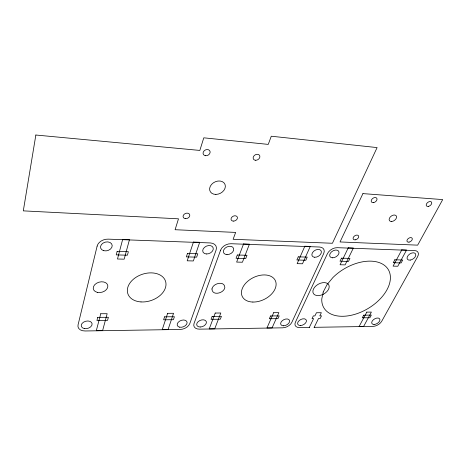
<?xml version="1.0" encoding="UTF-8"?>
<svg xmlns="http://www.w3.org/2000/svg" width="466" height="466" viewBox="0 0 466 466"><rect width="100%" height="100%" fill="white"/><g stroke="black" fill="none" stroke-linecap="round" stroke-linejoin="round"><path stroke-width="0.7" d="M309.243 327.61L313.601 318.61L312.022 318.627L313.333 315.901L314.917 315.89L316.443 312.738L321.348 312.703L319.81 315.849L321.488 315.837L320.159 318.546L318.482 318.563L314.096 327.534M309.348 327.4L299.475 327.557A7.572 4.677 -27.2 0 1 295.392 322.262L327.4 253.708A8.161 5.353 -31 0 1 337.308 247.685L414.67 250.568A7.811 4.765 -33.9 0 1 417.612 256.69L381.77 321.173A7.252 4.229 -30.3 0 1 372.992 326.386L314.2 327.324M211.954 288.972C212.141 296.213 223.878 293.318 224.839 287.633C224.758 280.316 212.845 283.217 211.954 288.972M35.853 135.024L23.3 210.865L178.495 218.816L175.094 229.721L235.65 232.418L233.111 239.285L332.421 243.269L377.105 147.588L271.282 136.218L268.253 144.396L203.776 137.82L199.844 150.431L35.853 135.024M323.212 292.019L321.761 299.085A37.461 23.143 -30.6 0 0 363.87 310.793A37.461 23.143 -30.6 0 0 386.454 267.14A37.461 23.143 -30.6 0 0 332.905 277.555L327.004 284.662L323.212 292.019M97.132 246.106L78.038 324.965A8.866 5.936 -14.4 0 0 85.144 330.977L180.121 329.462A8.242 5.417 -20.6 0 0 189.796 323.561L216.108 250.032A8.825 6.32 -23.5 0 0 210.393 242.949L108.199 239.14A9.518 7.031 -15 0 0 97.132 246.106M97.744 317.358L96.934 320.462L107.541 320.358L108.38 317.27L97.744 317.358M100.755 313.74L96.305 330.691L102.613 330.592L107.157 313.7L100.755 313.74M117.158 251.349L116.226 254.885L127.41 255.205L128.371 251.687L117.158 251.349M122.669 239.407L117.479 258.997L124.166 259.172L129.466 239.658L122.669 239.407M164.58 316.81L163.595 319.798L173.399 319.699L174.412 316.729L164.58 316.81M167.632 313.327L162.232 329.643L168.069 329.549L173.55 313.292L167.632 313.327M187.478 253.481L186.353 256.871L196.64 257.162L197.788 253.795L187.478 253.481M193.448 242.058L187.198 260.803L193.355 260.96L199.693 242.291L193.448 242.058M220.587 250.184L194.025 323.526A8.103 5.295 -21.7 0 0 199.442 329.153L282.652 327.825A7.672 4.794 -26.4 0 0 291.856 322.291L323.684 253.586A8.242 5.493 -30.2 0 0 319.525 247.021L231.049 243.724A8.703 6.163 -24.9 0 0 220.587 250.184M212.147 316.42L211.051 319.327L220.307 319.233L221.426 316.344L212.147 316.42M215.228 313.041L209.205 328.897L214.715 328.81L220.814 313.006L215.228 313.041M237.305 254.995L236.058 258.275L245.733 258.548L247.003 255.286L237.305 254.995M243.567 243.934L236.635 262.078L242.425 262.23L249.432 244.155L243.567 243.934M270.577 315.942L269.348 318.744L277.952 318.657L279.198 315.872L270.577 315.942M273.676 312.68L266.948 327.977L272.074 327.895L278.86 312.651L273.676 312.68M298.257 256.842L296.871 259.993L305.824 260.244L307.228 257.115L298.257 256.842M304.834 246.229L297.139 263.645L302.498 263.785L310.257 246.432L304.834 246.229M362.927 193.611L340.023 241.953L417.653 245.151L442.7 199.588L362.927 193.611M341.479 258.158L339.999 261.21L348.457 261.449L349.949 258.414L341.479 258.158M348.248 247.854L340.063 264.758L345.125 264.886L353.368 248.046L348.248 247.854M363.69 315.179L362.28 317.812L369.887 317.736L371.309 315.115L363.69 315.179M366.8 312.115L359.094 326.515L363.631 326.439L371.385 312.086L366.8 312.115M394.83 259.778L393.257 262.719L401.115 262.94L402.706 260.016L394.83 259.778M401.814 249.863L393.083 266.127L397.789 266.249L406.568 250.038L401.814 249.863M323.264 294.267L321.167 295.112A8.825 5.609 -29.1 0 1 313.443 289.089A8.825 5.609 -29.1 0 1 326.783 283.107L328.093 283.969A8.825 5.609 -29.1 0 1 323.264 294.267M300.401 325.542A4.742 2.93 -27.2 0 0 306.401 320.427A4.742 2.93 -27.2 0 0 299.265 320.492A4.742 2.93 -27.2 0 0 300.401 325.542M332.479 257.809A5.097 3.344 -31 0 0 339.009 252.123A5.097 3.344 -31 0 0 331.536 251.844A5.097 3.344 -31 0 0 332.479 257.809M374.023 324.464A4.532 2.645 -30.3 0 0 379.941 319.594A4.532 2.645 -30.3 0 0 373.482 319.653A4.532 2.645 -30.3 0 0 374.023 324.464M410.342 260.08A4.881 2.982 -33.9 0 0 415.631 254.046A4.881 2.982 -33.9 0 0 408.274 255.292A4.881 2.982 -33.9 0 0 410.342 260.08M283.555 325.792A4.794 2.994 -26.4 0 0 289.572 320.62A4.794 2.994 -26.4 0 0 282.28 320.684A4.794 2.994 -26.4 0 0 283.555 325.792M314.701 257.267A5.149 3.431 -30.2 0 0 321.377 251.605A5.149 3.431 -30.2 0 0 313.81 251.145A5.149 3.431 -30.2 0 0 314.701 257.267M226.983 254.605A5.441 3.85 -24.9 0 0 233.623 248.5A5.441 3.85 -24.9 0 0 225.049 248.18A5.441 3.85 -24.9 0 0 226.983 254.605M200.199 327.01A5.079 3.314 -21.7 0 0 206.287 321.563A5.079 3.314 -21.7 0 0 198.178 321.633A5.079 3.314 -21.7 0 0 200.199 327.01M179.649 327.184A5.149 3.384 -20.6 0 0 187.111 322.658A5.149 3.384 -20.6 0 0 179.672 321.091A5.149 3.384 -20.6 0 0 179.649 327.184M206.362 253.976A5.516 3.949 -23.5 0 0 213.183 247.895A5.516 3.949 -23.5 0 0 204.452 247.376A5.516 3.949 -23.5 0 0 206.362 253.976M103.749 250.691A5.947 4.398 -15 0 0 112.201 245.425A5.947 4.398 -15 0 0 103.12 243.048A5.947 4.398 -15 0 0 103.749 250.691M84.317 328.571A5.557 3.722 -14.4 0 0 92.111 323.783A5.557 3.722 -14.4 0 0 83.577 322.14A5.557 3.722 -14.4 0 0 84.317 328.571M252.875 302.05A18.349 12.18 -25.8 0 0 275.855 282.041A18.349 12.18 -25.8 0 0 247.603 281.377A18.349 12.18 -25.8 0 0 252.875 302.05M141.012 301.927A19.863 13.846 -18.4 0 0 165.517 281.173A19.863 13.846 -18.4 0 0 133.474 279.163A19.863 13.846 -18.4 0 0 141.012 301.927M97.289 292.363A7.439 5.225 -14.9 0 0 107.85 285.897A7.439 5.225 -14.9 0 0 96.509 283.27A7.439 5.225 -14.9 0 0 97.289 292.363M185.544 218.653A3.483 2.621 -22.5 0 0 189.691 214.675A3.483 2.621 -22.5 0 0 184.064 214.36A3.483 2.621 -22.5 0 0 185.544 218.653M255.409 160.263A3.577 2.761 -31.2 0 0 259.824 156.052A3.577 2.761 -31.2 0 0 254.29 155.516A3.577 2.761 -31.2 0 0 255.409 160.263M205.593 155.726A3.681 2.947 -26.9 0 0 210.038 151.368A3.681 2.947 -26.9 0 0 204.149 150.803A3.681 2.947 -26.9 0 0 205.593 155.726M233.25 221.111A3.373 2.476 -26.4 0 0 237.375 217.255A3.373 2.476 -26.4 0 0 232.068 216.958A3.373 2.476 -26.4 0 0 233.25 221.111M215.869 194.421A8.225 6.303 -26.3 0 0 224.967 184.303A8.225 6.303 -26.3 0 0 211.593 184.373A8.225 6.303 -26.3 0 0 215.869 194.421M391.667 221.496A4.159 2.691 -35 0 0 396.531 216.428A4.159 2.691 -35 0 0 390.392 216.841A4.159 2.691 -35 0 0 391.667 221.496M373.581 202.605A3.227 2.161 -35.3 0 0 376.86 198.411A3.227 2.161 -35.3 0 0 371.897 199.232A3.227 2.161 -35.3 0 0 373.581 202.605M428.324 206.397A3.134 1.98 -36.9 0 0 431.644 202.372A3.134 1.98 -36.9 0 0 426.973 203.17A3.134 1.98 -36.9 0 0 428.324 206.397M409.037 242.122A3.006 1.87 -34.5 0 0 412.189 238.336A3.006 1.87 -34.5 0 0 407.639 239.175A3.006 1.87 -34.5 0 0 409.037 242.122M355.447 239.809A3.093 2.027 -32.7 0 0 358.552 235.872A3.093 2.027 -32.7 0 0 353.729 236.74A3.093 2.027 -32.7 0 0 355.447 239.809"/></g></svg>
